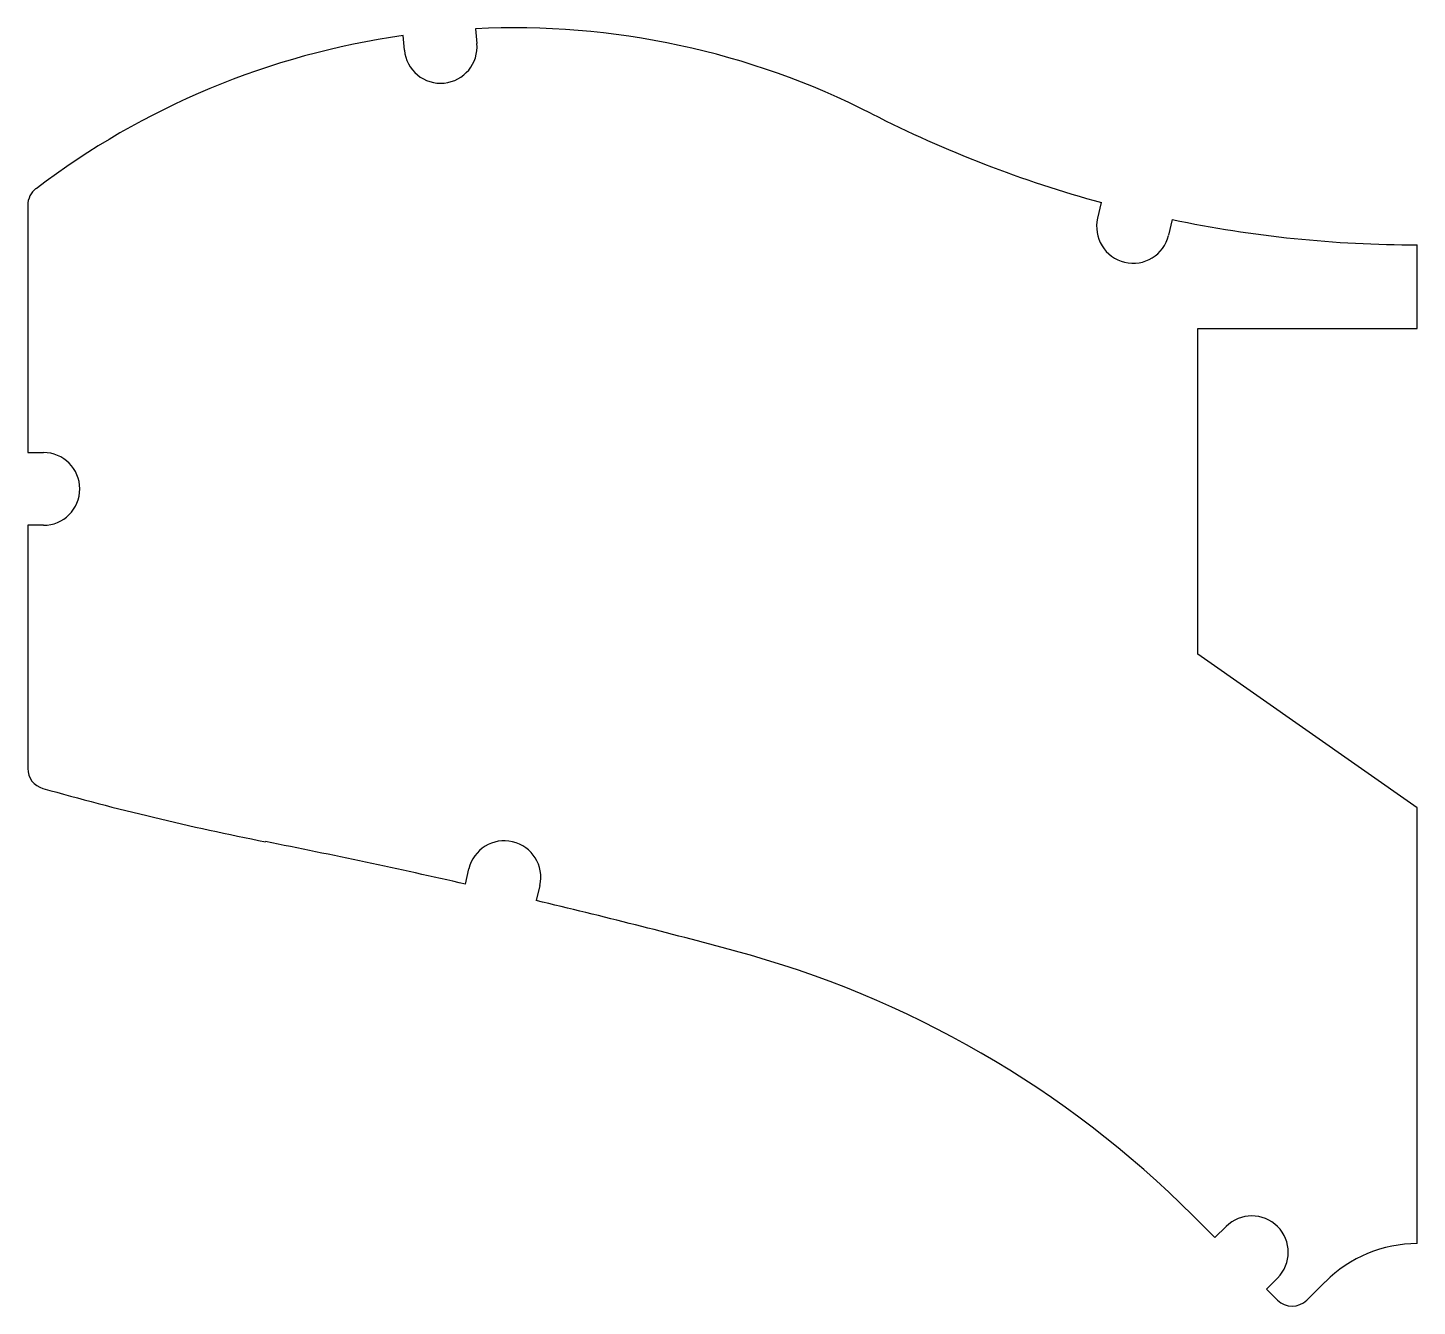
# Model space of a CAD drawing. Header units: millimetres. Extents: x -142 to -8, y -5 to 118.
import ezdxf

# ---------------------------------------------------------------- set-up
doc = ezdxf.new("R2010")
doc.units = ezdxf.units.MM

msp = doc.modelspace()

# ---------------------------------------------------------------- linework, layer by layer
for p, q in [((-105.46, 116.25), (-105.59, 117.66)), ((-98.63, 118.32), (-98.49, 116.91)), ((-101.65, 113.09), (-101.65, 113.09)), ((-38.8, 100.09), (-38.44, 101.6)), ((-141.68, 101.35), (-141.68, 77.57)), ((-31.63, 99.97), (-31.99, 98.46)), ((-8.07, 89.5), (-8.07, 97.54)), ((-36.21, 95.87), (-36.21, 95.87)), ((-29.17, 89.5), (-8.07, 89.5)), ((-29.17, 58.19), (-29.17, 89.5)), ((-141.68, 77.57), (-140.18, 77.57)), ((-136.68, 74.07), (-136.68, 74.07)), ((-141.68, 70.57), (-141.68, 47.19)), ((-140.18, 70.57), (-141.68, 70.57)), ((-8.07, 43.42), (-29.17, 58.19)), ((-8.07, 1.5), (-8.07, 43.42)), ((-95.06, 40.15), (-95.06, 40.15)), ((-99.6, 36.06), (-99.26, 37.53)), ((-92.44, 35.95), (-92.79, 34.48)), ((-29.64, 4.2), (-27.52, 2.08)), ((-27.52, 2.08), (-26.46, 3.14)), ((-21.51, 3.14), (-21.51, 3.14)), ((-21.51, -1.81), (-22.57, -2.87)), ((-18.68, -3.93), (-16.91, -2.16)), ((-22.57, -2.87), (-21.51, -3.93))]:
    msp.add_line(p, q)
for centre, radius, start, end in [((-94.97, 42.54), 75.87, 98.0465, 127.2422), ((-94.97, 42.54), 75.87, 62.9947, 92.7582), ((-101.98, 116.58), 3.5, 185.4023, 275.4023), ((-101.98, 116.58), 3.5, 275.4023, 365.4023), ((-8.07, 213.05), 115.51, -477.0053, -465.239), ((-139.68, 101.35), 2, 127.2422, 180), ((-35.4, 99.28), 3.5, 166.4974, 256.4974), ((-8.07, 213.05), 115.51, -461.7663, -450), ((-35.39, 99.27), 3.5, 256.4974, 346.4974), ((-140.18, 74.07), 3.5, 360, 450), ((-140.18, 74.07), 3.5, 270, 360), ((-139.68, 47.19), 2, -180, -105.7433), ((-65.24, 311.26), 276.36, -105.7433, -101.1801), ((-253.45, -641.04), 694.37, 437.19877, 438.81993), ((-95.85, 36.74), 3.5, 76.91, 166.91), ((-95.85, 36.74), 3.5, -13.09, 76.91), ((-253.45, -641.04), 694.37, 435, 436.62116), ((-99.2, -65.36), 98.37, 405, 435), ((-23.98, 0.67), 3.5, 45, 135), ((-23.98, 0.67), 3.5, -45, 45), ((-8.07, -11), 12.5, 450, 494.9995), ((-20.1, -2.51), 2, -135, -45.0005)]:
    msp.add_arc(centre, radius, start, end)

doc.saveas('drawing.dxf')
